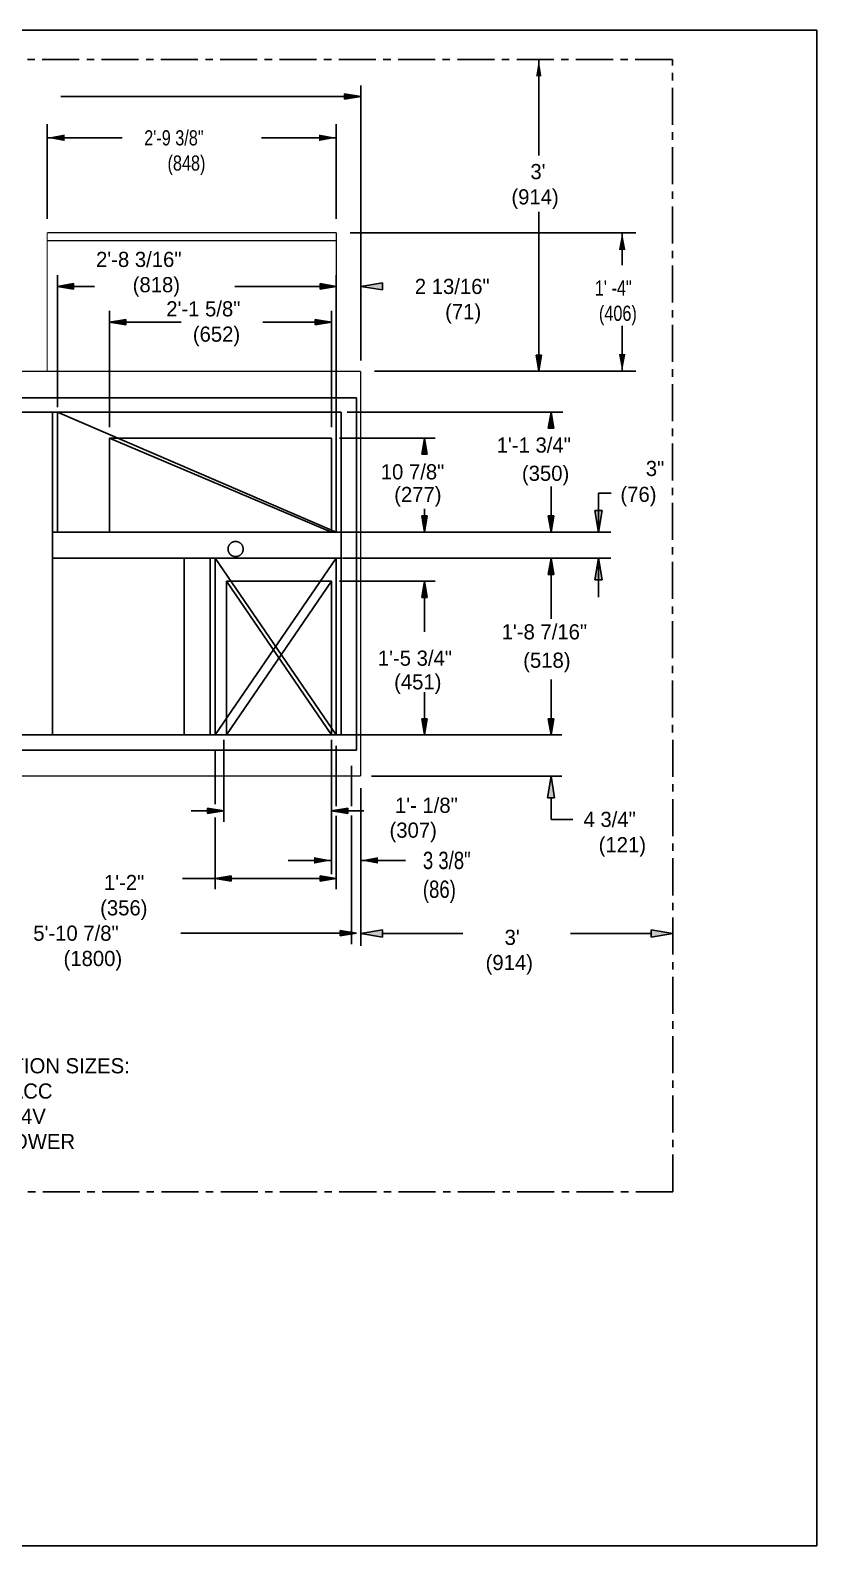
# Model space of a CAD drawing. Extents: x 0 to 175, y 0 to 175.
# Drawn here: x 84.2 to 175, y 0 to 175 of the extents above; entities that cross this region are included whole.
import ezdxf

# ---------------------------------------------------------------- set-up
doc = ezdxf.new("R2010")
doc.units = 0
doc.header["$LTSCALE"] = 11.407407
doc.linetypes.add('CENTER', pattern=[0.6, 0.375, -0.075, 0.075, -0.075])
doc.layers.get('0').update_dxf_attribs({"linetype": 'CONTINUOUS'})
for name, color, linetype in [('CURB-14', 6, 'CONTINUOUS'), ('CURB-14-DIM', 6, 'CONTINUOUS'), ('CURB-24', 6, 'CONTINUOUS'), ('CURB-24-DIM', 6, 'CONTINUOUS'), ('CURB-DUCT', 5, 'CONTINUOUS'), ('CURBDUCTDIM', 5, 'CONTINUOUS'), ('HOOD', 7, 'CONTINUOUS'), ('NOTES', 1, 'CONTINUOUS'), ('SERVCLEAR', 1, 'CONTINUOUS'), ('SERVCLRDIM', 1, 'CONTINUOUS'), ('UNIT-DIM', 7, 'CONTINUOUS'), ('UNIT-DUCTS', 2, 'CONTINUOUS'), ('UNIT-SOL', 7, 'CONTINUOUS'), ('UNTDUCTDIM', 2, 'CONTINUOUS')]:
    doc.layers.add(name, color=color, linetype=linetype)
doc.styles.get("Standard").update_dxf_attribs({"font": 'txt', "width": 0.8})
doc.styles.add('TEXTSTYLE_2', font='txt')
doc.dimstyles.get("Standard").update_dxf_attribs({"dimtxt": 2, "dimasz": 2, "dimexe": 1.5875, "dimexo": 1.5875, "dimgap": 0.09, "dimtad": 0, "dimtih": 1, "dimtoh": 1, "dimzin": 4, "dimblk": '_FILLED', "dimblk1": '_FILLED', "dimblk2": '_FILLED', "dimcen": 0.09, "dimazin": 3, "dimtol": 1, "dimtp": 0.03, "dimtm": 0.03, "dimtfac": 1, "dimtofl": 0, "dimtmove": 0, "dimatfit": 3})

# ---------------------------------------------------------------- blocks, each defined once
blk = doc.blocks.new('*U4')
at = {"layer": 'UNIT-DIM', "color": 7, "width": 0.8}
for s, p in [('2\'-9 3/8"', (97.39, 161.71)), ('(848)', (100.08, 158.8))]:
    blk.add_text(s, height=1.75, dxfattribs=at).set_placement(p)
blk = doc.blocks.new('_FILLED')
at = {"color": 0, "linetype": 'BYBLOCK'}
blk.add_solid([(0, 0), (-1, 0.1875), (-1, -0.1875)], dxfattribs=at)
blk = doc.blocks.new('*D1')
at = {"layer": 'UNIT-DIM', "color": 7, "linetype": 'CONTINUOUS'}
for p, q in [((86.19, 161.71), (86.19, 164.17)), ((119.56, 161.71), (119.56, 164.17)), ((86.19, 162.59), (94.83, 162.59)), ((86.19, 153.21), (86.19, 161.71)), ((119.56, 162.59), (110.93, 162.59)), ((119.56, 153.21), (119.56, 161.71))]:
    blk.add_line(p, q, dxfattribs=at)
blk.add_blockref('*U4', (0, 0))
at = {"layer": 'UNIT-DIM', "color": 7, "linetype": 'CONTINUOUS', "xscale": 2, "yscale": 2, "zscale": 2, "rotation": 180}
blk.add_blockref('_FILLED', (86.19, 162.59), dxfattribs=at)
at = {"layer": 'UNIT-DIM', "color": 7, "linetype": 'CONTINUOUS', "xscale": 2, "yscale": 2, "zscale": 2}
blk.add_blockref('_FILLED', (119.56, 162.59), dxfattribs=at)
blk = doc.blocks.new('*U5')
at = {"layer": 'UNIT-DIM', "color": 7, "width": 0.8}
for s, p in [('1\' -4"', (149.4, 144.37)), ('(406)', (149.87, 141.45))]:
    blk.add_text(s, height=1.75, dxfattribs=at).set_placement(p)
blk = doc.blocks.new('*D2')
at = {"layer": 'UNIT-DIM', "color": 7, "linetype": 'CONTINUOUS'}
for p, q in [((121.15, 151.62), (148.35, 151.62)), ((148.35, 151.62), (154.14, 151.62)), ((152.55, 151.62), (152.55, 147.87)), ((152.55, 135.62), (152.55, 140.87)), ((123.96, 135.62), (148.35, 135.62)), ((148.35, 135.62), (154.14, 135.62))]:
    blk.add_line(p, q, dxfattribs=at)
blk.add_blockref('*U5', (0, 0))
at = {"layer": 'UNIT-DIM', "color": 7, "linetype": 'CONTINUOUS', "xscale": 2, "yscale": 2, "zscale": 2}
for p, rotation in [((152.55, 151.62), 90), ((152.55, 135.62), 270)]:
    blk.add_blockref('_FILLED', p, dxfattribs=dict(at, rotation=rotation))
blk = doc.blocks.new('*U6')
at = {"layer": 'UNTDUCTDIM', "color": 2, "width": 0.8}
for s, p in [('3 3/8"', (129.55, 78.14)), ('(86)', (129.55, 74.81))]:
    blk.add_text(s, height=2, dxfattribs=at).set_placement(p)
blk = doc.blocks.new('*D3')
at = {"layer": 'UNTDUCTDIM', "color": 2, "linetype": 'CONTINUOUS'}
for p, q in [((119, 92.04), (119, 78.14)), ((122.38, 87.29), (122.38, 78.14)), ((119, 79.14), (114, 79.14)), ((122.38, 79.14), (127.55, 79.14)), ((119, 78.14), (119, 77.55)), ((122.38, 78.14), (122.38, 77.55))]:
    blk.add_line(p, q, dxfattribs=at)
blk.add_blockref('*U6', (0, 0))
at = {"layer": 'UNTDUCTDIM', "color": 2, "linetype": 'CONTINUOUS', "xscale": 2, "yscale": 2, "zscale": 2}
blk.add_blockref('_FILLED', (119, 79.14), dxfattribs=at)
at = {"layer": 'UNTDUCTDIM', "color": 2, "linetype": 'CONTINUOUS', "xscale": 2, "yscale": 2, "zscale": 2, "rotation": 180}
blk.add_blockref('_FILLED', (122.38, 79.14), dxfattribs=at)
blk = doc.blocks.new('*U7')
at = {"layer": 'NOTES', "color": 1, "style": 'TEXTSTYLE_2'}
for s, p in [('CONNECTION SIZES:', (71.93, 54.55)), ('1/2"         ACC', (71.93, 51.63)), ('1/2"         24V', (71.93, 48.71)), ('3/4"       POWER', (71.93, 45.8))]:
    blk.add_text(s, height=1.75, dxfattribs=at).set_placement(p)
blk = doc.blocks.new('*U8')
at = {"layer": 'UNTDUCTDIM', "color": 2, "style": 'TEXTSTYLE_2'}
blk.add_text('1\'-5 3/4"', height=1.75, dxfattribs=at).set_placement((124.35, 101.62))
blk = doc.blocks.new('*U9')
at = {"layer": 'UNTDUCTDIM', "color": 2, "style": 'TEXTSTYLE_2'}
blk.add_text('10 7/8"', height=1.75, dxfattribs=at).set_placement((124.69, 123.14))
blk = doc.blocks.new('*U10')
at = {"layer": 'CURBDUCTDIM', "color": 5, "style": 'TEXTSTYLE_2'}
blk.add_text('1\'-8 7/16"', height=1.75, dxfattribs=at).set_placement((138.64, 104.66))
blk = doc.blocks.new('*U11')
at = {"layer": 'CURBDUCTDIM', "color": 5, "style": 'TEXTSTYLE_2'}
blk.add_text('1\'-1 3/4"', height=1.75, dxfattribs=at).set_placement((138.07, 126.23))
blk = doc.blocks.new('*U12')
at = {"layer": 'UNTDUCTDIM', "color": 2, "style": 'TEXTSTYLE_2'}
blk.add_text('(277)', height=1.75, dxfattribs=at).set_placement((126.24, 120.52))
blk = doc.blocks.new('*U13')
at = {"layer": 'CURBDUCTDIM', "color": 5, "style": 'TEXTSTYLE_2'}
blk.add_text('(350)', height=1.75, dxfattribs=at).set_placement((140.98, 122.97))
blk = doc.blocks.new('*U14')
at = {"layer": 'UNTDUCTDIM', "color": 2, "style": 'TEXTSTYLE_2'}
blk.add_text('(451)', height=1.75, dxfattribs=at).set_placement((126.23, 98.89))
blk = doc.blocks.new('*U15')
at = {"layer": 'CURBDUCTDIM', "color": 5, "style": 'TEXTSTYLE_2'}
blk.add_text('(518)', height=1.75, dxfattribs=at).set_placement((141.13, 101.38))
blk = doc.blocks.new('*U20')
at = {"layer": 'UNTDUCTDIM', "color": 2, "style": 'TEXTSTYLE_2'}
blk.add_text('2\'-1 5/8"', height=1.75, dxfattribs=at).set_placement((99.93, 141.96))
blk = doc.blocks.new('*U21')
at = {"layer": 'UNTDUCTDIM', "color": 2, "style": 'TEXTSTYLE_2'}
blk.add_text('1\'- 1/8"', height=1.75, dxfattribs=at).set_placement((126.32, 84.63))
blk = doc.blocks.new('*U22')
at = {"layer": 'CURBDUCTDIM', "color": 5, "style": 'TEXTSTYLE_2'}
blk.add_text('2\'-8 3/16"', height=1.75, dxfattribs=at).set_placement((91.83, 147.67))
blk = doc.blocks.new('*U23')
at = {"layer": 'CURBDUCTDIM', "color": 5, "style": 'TEXTSTYLE_2'}
blk.add_text('1\'-2"', height=1.75, dxfattribs=at).set_placement((92.74, 75.71))
blk = doc.blocks.new('*U24')
at = {"layer": 'CURB-14-DIM', "color": 6, "style": 'TEXTSTYLE_2'}
blk.add_text('5\'-10 7/8"', height=1.75, dxfattribs=at).set_placement((84.58, 69.86))
blk = doc.blocks.new('*U27')
at = {"layer": 'CURBDUCTDIM', "color": 5, "style": 'TEXTSTYLE_2'}
blk.add_text('(818)', height=1.75, dxfattribs=at).set_placement((96.06, 144.75))
blk = doc.blocks.new('*U28')
at = {"layer": 'UNTDUCTDIM', "color": 2, "style": 'TEXTSTYLE_2'}
blk.add_text('(652)', height=1.75, dxfattribs=at).set_placement((103, 139.04))
blk = doc.blocks.new('*U29')
at = {"layer": 'UNTDUCTDIM', "color": 2, "style": 'TEXTSTYLE_2'}
blk.add_text('(307)', height=1.75, dxfattribs=at).set_placement((125.7, 81.76))
blk = doc.blocks.new('*U30')
at = {"layer": 'CURBDUCTDIM', "color": 5, "style": 'TEXTSTYLE_2'}
blk.add_text('(356)', height=1.75, dxfattribs=at).set_placement((92.3, 72.79))
blk = doc.blocks.new('*U31')
at = {"layer": 'CURB-14-DIM', "color": 6, "style": 'TEXTSTYLE_2'}
blk.add_text('(1800)', height=1.75, dxfattribs=at).set_placement((88.08, 66.94))
blk = doc.blocks.new('*U32')
at = {"layer": 'SERVCLRDIM', "color": 1, "style": 'TEXTSTYLE_2'}
blk.add_text("3'", height=1.75, dxfattribs=at).set_placement((141.96, 157.81))
blk = doc.blocks.new('*U34')
at = {"layer": 'SERVCLRDIM', "color": 1, "style": 'TEXTSTYLE_2'}
blk.add_text('(914)', height=1.75, dxfattribs=at).set_placement((139.77, 154.89))
blk = doc.blocks.new('*U36')
at = {"layer": 'CURBDUCTDIM', "color": 5, "style": 'TEXTSTYLE_2'}
blk.add_text('2 13/16"', height=1.75, dxfattribs=at).set_placement((128.62, 144.55))
blk = doc.blocks.new('*U37')
at = {"layer": 'CURBDUCTDIM', "color": 5, "style": 'TEXTSTYLE_2'}
blk.add_text('4 3/4"', height=1.75, dxfattribs=at).set_placement((148.09, 83))
blk = doc.blocks.new('*U38')
at = {"layer": 'CURBDUCTDIM', "color": 5, "style": 'TEXTSTYLE_2'}
blk.add_text('3"', height=1.75, dxfattribs=at).set_placement((155.28, 123.53))
blk = doc.blocks.new('*U45')
at = {"layer": 'CURBDUCTDIM', "color": 5, "style": 'TEXTSTYLE_2'}
blk.add_text('(121)', height=1.75, dxfattribs=at).set_placement((149.84, 80.08))
blk = doc.blocks.new('*U46')
at = {"layer": 'CURBDUCTDIM', "color": 5, "style": 'TEXTSTYLE_2'}
blk.add_text('(76)', height=1.75, dxfattribs=at).set_placement((152.35, 120.54))
blk = doc.blocks.new('*U47')
at = {"layer": 'CURBDUCTDIM', "color": 5, "style": 'TEXTSTYLE_2'}
blk.add_text('(71)', height=1.75, dxfattribs=at).set_placement((132.12, 141.64))
blk = doc.blocks.new('*U63')
at = {"layer": 'SERVCLRDIM', "color": 1, "style": 'TEXTSTYLE_2'}
for s, p in [("3'", (138.98, 69.38)), ('(914)', (136.79, 66.47))]:
    blk.add_text(s, height=1.75, dxfattribs=at).set_placement(p)
blk = doc.blocks.new('*U66')
at = {"layer": 'CURB-24-DIM', "color": 6, "style": 'TEXTSTYLE_2'}
blk.add_text('5\'-10 7/8"', height=1.75, dxfattribs=at).set_placement((84.58, 69.86))
blk = doc.blocks.new('*U67')
at = {"layer": 'CURB-24-DIM', "color": 6, "style": 'TEXTSTYLE_2'}
blk.add_text('(1800)', height=1.75, dxfattribs=at).set_placement((88.08, 66.94))

msp = doc.modelspace()

# ---------------------------------------------------------------- linework, layer by layer
at = {"color": 7, "linetype": 'CONTINUOUS'}
for p, q in [((0, 175), (175, 175)), ((175, 0), (175, 175)), ((0, 0), (175, 0))]:
    msp.add_line(p, q, dxfattribs=at)
at = {"color": 7, "linetype": 'CONTINUOUS', "const_width": 0.15}
msp.add_lwpolyline([(119.563, 150.7), (86.188, 150.7)], dxfattribs=at)
at = {"layer": 'CURB-14', "color": 6, "linetype": 'CONTINUOUS'}
for p, q in [((121.875, 132.572), (51, 132.572)), ((121.875, 132.572), (121.875, 91.882)), ((52.75, 130.916), (120.125, 130.916)), ((86.81, 130.916), (86.81, 93.631)), ((120.125, 130.916), (120.125, 93.631)), ((120.125, 117.041), (86.81, 117.041)), ((120.125, 114.041), (86.81, 114.041)), ((102, 114.041), (102, 93.631)), ((105, 114.041), (105, 93.631)), ((120.125, 93.631), (52.75, 93.631)), ((121.875, 91.882), (51, 91.882))]:
    msp.add_line(p, q, dxfattribs=at)
at = {"layer": 'CURB-14', "color": 6}
msp.add_polyline3d([(108.813, 115.096, 0), (108.812, 115.111, 0), (108.812, 115.128, 0), (108.811, 115.144, 0), (108.81, 115.161, 0), (108.809, 115.178, 0), (108.807, 115.195, 0), (108.805, 115.212, 0), (108.802, 115.23, 0), (108.799, 115.248, 0), (108.796, 115.266, 0), (108.792, 115.285, 0), (108.787, 115.304, 0), (108.783, 115.323, 0), (108.777, 115.342, 0), (108.771, 115.361, 0), (108.765, 115.381, 0), (108.758, 115.401, 0), (108.75, 115.42, 0), (108.742, 115.441, 0), (108.733, 115.461, 0), (108.723, 115.481, 0), (108.713, 115.501, 0), (108.702, 115.522, 0), (108.69, 115.542, 0), (108.678, 115.562, 0), (108.664, 115.583, 0), (108.65, 115.603, 0), (108.636, 115.623, 0), (108.62, 115.643, 0), (108.604, 115.663, 0), (108.586, 115.682, 0), (108.568, 115.702, 0), (108.55, 115.721, 0), (108.53, 115.739, 0), (108.51, 115.758, 0), (108.488, 115.775, 0), (108.466, 115.793, 0), (108.443, 115.809, 0), (108.42, 115.826, 0), (108.395, 115.841, 0), (108.37, 115.856, 0), (108.344, 115.87, 0), (108.318, 115.884, 0), (108.291, 115.896, 0), (108.263, 115.908, 0), (108.234, 115.919, 0), (108.206, 115.928, 0), (108.176, 115.937, 0), (108.146, 115.945, 0), (108.116, 115.952, 0), (108.086, 115.958, 0), (108.055, 115.963, 0), (108.024, 115.966, 0), (107.992, 115.969, 0), (107.961, 115.97, 0), (107.93, 115.97, 0), (107.898, 115.97, 0), (107.867, 115.968, 0), (107.836, 115.965, 0), (107.805, 115.96, 0), (107.774, 115.955, 0), (107.744, 115.949, 0), (107.714, 115.941, 0), (107.684, 115.933, 0), (107.655, 115.924, 0), (107.626, 115.913, 0), (107.598, 115.902, 0), (107.571, 115.89, 0), (107.544, 115.877, 0), (107.518, 115.863, 0), (107.492, 115.849, 0), (107.467, 115.833, 0), (107.443, 115.818, 0), (107.42, 115.801, 0), (107.398, 115.784, 0), (107.376, 115.767, 0), (107.355, 115.749, 0), (107.335, 115.73, 0), (107.316, 115.711, 0), (107.297, 115.692, 0), (107.28, 115.673, 0), (107.263, 115.653, 0), (107.247, 115.633, 0), (107.232, 115.613, 0), (107.218, 115.593, 0), (107.204, 115.573, 0), (107.191, 115.552, 0), (107.179, 115.532, 0), (107.168, 115.511, 0), (107.157, 115.491, 0), (107.147, 115.471, 0), (107.138, 115.451, 0), (107.129, 115.43, 0), (107.121, 115.41, 0), (107.114, 115.391, 0), (107.107, 115.371, 0), (107.101, 115.351, 0), (107.095, 115.332, 0), (107.09, 115.313, 0), (107.085, 115.294, 0), (107.081, 115.276, 0), (107.078, 115.257, 0), (107.074, 115.239, 0), (107.072, 115.221, 0), (107.069, 115.204, 0), (107.067, 115.186, 0), (107.066, 115.169, 0), (107.064, 115.152, 0), (107.063, 115.136, 0), (107.063, 115.12, 0), (107.063, 115.104, 0), (107.063, 115.088, 0), (107.063, 115.072, 0), (107.063, 115.056, 0), (107.064, 115.039, 0), (107.066, 115.022, 0), (107.067, 115.005, 0), (107.069, 114.988, 0), (107.072, 114.97, 0), (107.074, 114.952, 0), (107.078, 114.934, 0), (107.081, 114.916, 0), (107.085, 114.897, 0), (107.09, 114.878, 0), (107.095, 114.859, 0), (107.101, 114.84, 0), (107.107, 114.82, 0), (107.114, 114.801, 0), (107.121, 114.781, 0), (107.129, 114.761, 0), (107.138, 114.741, 0), (107.147, 114.721, 0), (107.157, 114.7, 0), (107.168, 114.68, 0), (107.179, 114.659, 0), (107.191, 114.639, 0), (107.204, 114.619, 0), (107.218, 114.598, 0), (107.232, 114.578, 0), (107.247, 114.558, 0), (107.263, 114.538, 0), (107.28, 114.519, 0), (107.297, 114.499, 0), (107.316, 114.48, 0), (107.335, 114.461, 0), (107.355, 114.443, 0), (107.376, 114.425, 0), (107.398, 114.407, 0), (107.42, 114.39, 0), (107.443, 114.374, 0), (107.467, 114.358, 0), (107.492, 114.343, 0), (107.518, 114.328, 0), (107.544, 114.314, 0), (107.571, 114.301, 0), (107.598, 114.289, 0), (107.626, 114.278, 0), (107.655, 114.268, 0), (107.684, 114.258, 0), (107.714, 114.25, 0), (107.744, 114.242, 0), (107.774, 114.236, 0), (107.805, 114.231, 0), (107.836, 114.227, 0), (107.867, 114.224, 0), (107.898, 114.222, 0), (107.93, 114.221, 0), (107.961, 114.221, 0), (107.992, 114.223, 0), (108.024, 114.225, 0), (108.055, 114.229, 0), (108.086, 114.233, 0), (108.116, 114.239, 0), (108.146, 114.246, 0), (108.176, 114.254, 0), (108.206, 114.263, 0), (108.234, 114.273, 0), (108.263, 114.284, 0), (108.291, 114.295, 0), (108.318, 114.308, 0), (108.344, 114.321, 0), (108.37, 114.335, 0), (108.395, 114.35, 0), (108.42, 114.366, 0), (108.443, 114.382, 0), (108.466, 114.399, 0), (108.488, 114.416, 0), (108.51, 114.434, 0), (108.53, 114.452, 0), (108.55, 114.471, 0), (108.568, 114.49, 0), (108.586, 114.509, 0), (108.604, 114.528, 0), (108.62, 114.548, 0), (108.636, 114.568, 0), (108.65, 114.588, 0), (108.664, 114.609, 0), (108.678, 114.629, 0), (108.69, 114.649, 0), (108.702, 114.67, 0), (108.713, 114.69, 0), (108.723, 114.71, 0), (108.733, 114.731, 0), (108.742, 114.751, 0), (108.75, 114.771, 0), (108.758, 114.791, 0), (108.765, 114.811, 0), (108.771, 114.83, 0), (108.777, 114.849, 0), (108.783, 114.869, 0), (108.787, 114.888, 0), (108.792, 114.906, 0), (108.796, 114.925, 0), (108.799, 114.943, 0), (108.802, 114.961, 0), (108.805, 114.979, 0), (108.807, 114.996, 0), (108.809, 115.014, 0), (108.81, 115.031, 0), (108.811, 115.047, 0), (108.812, 115.064, 0), (108.812, 115.08, 0), (108.813, 115.096, 0)], dxfattribs=at)
at = {"layer": 'CURB-14-DIM', "color": 6, "linetype": 'CONTINUOUS'}
for p, q in [((120, 70.731), (101.623, 70.731)), ((121.875, 70.731), (120, 71.044)), ((120, 71.044), (120, 70.419)), ((120, 70.419), (121.875, 70.731))]:
    msp.add_line(p, q, dxfattribs=at)
msp.add_solid([(120, 70.419), (120, 71.044), (121.875, 70.731)], dxfattribs=at)
at = {"layer": 'CURB-24', "color": 6, "linetype": 'CONTINUOUS'}
for p, q in [((121.875, 132.572), (51, 132.572)), ((121.875, 132.572), (121.875, 91.882)), ((52.75, 130.916), (120.125, 130.916)), ((86.81, 130.916), (86.81, 93.631)), ((120.125, 130.916), (120.125, 93.631)), ((120.125, 117.041), (86.81, 117.041)), ((120.125, 114.041), (86.81, 114.041)), ((102, 114.041), (102, 93.631)), ((105, 114.041), (105, 93.631)), ((120.125, 93.631), (52.75, 93.631)), ((121.875, 91.882), (51, 91.882))]:
    msp.add_line(p, q, dxfattribs=at)
at = {"layer": 'CURB-24', "color": 6}
msp.add_polyline3d([(108.813, 115.096, 0), (108.812, 115.111, 0), (108.812, 115.128, 0), (108.811, 115.144, 0), (108.81, 115.161, 0), (108.809, 115.178, 0), (108.807, 115.195, 0), (108.805, 115.212, 0), (108.802, 115.23, 0), (108.799, 115.248, 0), (108.796, 115.266, 0), (108.792, 115.285, 0), (108.787, 115.304, 0), (108.783, 115.323, 0), (108.777, 115.342, 0), (108.771, 115.361, 0), (108.765, 115.381, 0), (108.758, 115.401, 0), (108.75, 115.42, 0), (108.742, 115.441, 0), (108.733, 115.461, 0), (108.723, 115.481, 0), (108.713, 115.501, 0), (108.702, 115.522, 0), (108.69, 115.542, 0), (108.678, 115.562, 0), (108.664, 115.583, 0), (108.65, 115.603, 0), (108.636, 115.623, 0), (108.62, 115.643, 0), (108.604, 115.663, 0), (108.586, 115.682, 0), (108.568, 115.702, 0), (108.55, 115.721, 0), (108.53, 115.739, 0), (108.51, 115.758, 0), (108.488, 115.775, 0), (108.466, 115.793, 0), (108.443, 115.809, 0), (108.42, 115.826, 0), (108.395, 115.841, 0), (108.37, 115.856, 0), (108.344, 115.87, 0), (108.318, 115.884, 0), (108.291, 115.896, 0), (108.263, 115.908, 0), (108.234, 115.919, 0), (108.206, 115.928, 0), (108.176, 115.937, 0), (108.146, 115.945, 0), (108.116, 115.952, 0), (108.086, 115.958, 0), (108.055, 115.963, 0), (108.024, 115.966, 0), (107.992, 115.969, 0), (107.961, 115.97, 0), (107.93, 115.97, 0), (107.898, 115.97, 0), (107.867, 115.968, 0), (107.836, 115.965, 0), (107.805, 115.96, 0), (107.774, 115.955, 0), (107.744, 115.949, 0), (107.714, 115.941, 0), (107.684, 115.933, 0), (107.655, 115.924, 0), (107.626, 115.913, 0), (107.598, 115.902, 0), (107.571, 115.89, 0), (107.544, 115.877, 0), (107.518, 115.863, 0), (107.492, 115.849, 0), (107.467, 115.833, 0), (107.443, 115.818, 0), (107.42, 115.801, 0), (107.398, 115.784, 0), (107.376, 115.767, 0), (107.355, 115.749, 0), (107.335, 115.73, 0), (107.316, 115.711, 0), (107.297, 115.692, 0), (107.28, 115.673, 0), (107.263, 115.653, 0), (107.247, 115.633, 0), (107.232, 115.613, 0), (107.218, 115.593, 0), (107.204, 115.573, 0), (107.191, 115.552, 0), (107.179, 115.532, 0), (107.168, 115.511, 0), (107.157, 115.491, 0), (107.147, 115.471, 0), (107.138, 115.451, 0), (107.129, 115.43, 0), (107.121, 115.41, 0), (107.114, 115.391, 0), (107.107, 115.371, 0), (107.101, 115.351, 0), (107.095, 115.332, 0), (107.09, 115.313, 0), (107.085, 115.294, 0), (107.081, 115.276, 0), (107.078, 115.257, 0), (107.074, 115.239, 0), (107.072, 115.221, 0), (107.069, 115.204, 0), (107.067, 115.186, 0), (107.066, 115.169, 0), (107.064, 115.152, 0), (107.063, 115.136, 0), (107.063, 115.12, 0), (107.063, 115.104, 0), (107.063, 115.088, 0), (107.063, 115.072, 0), (107.063, 115.056, 0), (107.064, 115.039, 0), (107.066, 115.022, 0), (107.067, 115.005, 0), (107.069, 114.988, 0), (107.072, 114.97, 0), (107.074, 114.952, 0), (107.078, 114.934, 0), (107.081, 114.916, 0), (107.085, 114.897, 0), (107.09, 114.878, 0), (107.095, 114.859, 0), (107.101, 114.84, 0), (107.107, 114.82, 0), (107.114, 114.801, 0), (107.121, 114.781, 0), (107.129, 114.761, 0), (107.138, 114.741, 0), (107.147, 114.721, 0), (107.157, 114.7, 0), (107.168, 114.68, 0), (107.179, 114.659, 0), (107.191, 114.639, 0), (107.204, 114.619, 0), (107.218, 114.598, 0), (107.232, 114.578, 0), (107.247, 114.558, 0), (107.263, 114.538, 0), (107.28, 114.519, 0), (107.297, 114.499, 0), (107.316, 114.48, 0), (107.335, 114.461, 0), (107.355, 114.443, 0), (107.376, 114.425, 0), (107.398, 114.407, 0), (107.42, 114.39, 0), (107.443, 114.374, 0), (107.467, 114.358, 0), (107.492, 114.343, 0), (107.518, 114.328, 0), (107.544, 114.314, 0), (107.571, 114.301, 0), (107.598, 114.289, 0), (107.626, 114.278, 0), (107.655, 114.268, 0), (107.684, 114.258, 0), (107.714, 114.25, 0), (107.744, 114.242, 0), (107.774, 114.236, 0), (107.805, 114.231, 0), (107.836, 114.227, 0), (107.867, 114.224, 0), (107.898, 114.222, 0), (107.93, 114.221, 0), (107.961, 114.221, 0), (107.992, 114.223, 0), (108.024, 114.225, 0), (108.055, 114.229, 0), (108.086, 114.233, 0), (108.116, 114.239, 0), (108.146, 114.246, 0), (108.176, 114.254, 0), (108.206, 114.263, 0), (108.234, 114.273, 0), (108.263, 114.284, 0), (108.291, 114.295, 0), (108.318, 114.308, 0), (108.344, 114.321, 0), (108.37, 114.335, 0), (108.395, 114.35, 0), (108.42, 114.366, 0), (108.443, 114.382, 0), (108.466, 114.399, 0), (108.488, 114.416, 0), (108.51, 114.434, 0), (108.53, 114.452, 0), (108.55, 114.471, 0), (108.568, 114.49, 0), (108.586, 114.509, 0), (108.604, 114.528, 0), (108.62, 114.548, 0), (108.636, 114.568, 0), (108.65, 114.588, 0), (108.664, 114.609, 0), (108.678, 114.629, 0), (108.69, 114.649, 0), (108.702, 114.67, 0), (108.713, 114.69, 0), (108.723, 114.71, 0), (108.733, 114.731, 0), (108.742, 114.751, 0), (108.75, 114.771, 0), (108.758, 114.791, 0), (108.765, 114.811, 0), (108.771, 114.83, 0), (108.777, 114.849, 0), (108.783, 114.869, 0), (108.787, 114.888, 0), (108.792, 114.906, 0), (108.796, 114.925, 0), (108.799, 114.943, 0), (108.802, 114.961, 0), (108.805, 114.979, 0), (108.807, 114.996, 0), (108.809, 115.014, 0), (108.81, 115.031, 0), (108.811, 115.047, 0), (108.812, 115.064, 0), (108.812, 115.08, 0), (108.813, 115.096, 0)], dxfattribs=at)
at = {"layer": 'CURB-24-DIM', "color": 6, "linetype": 'CONTINUOUS'}
for p, q in [((120, 70.731), (101.623, 70.731)), ((121.875, 70.731), (120, 71.044)), ((120, 71.044), (120, 70.419)), ((120, 70.419), (121.875, 70.731))]:
    msp.add_line(p, q, dxfattribs=at)
msp.add_solid([(120, 70.419), (120, 71.044), (121.875, 70.731)], dxfattribs=at)
at = {"layer": 'CURB-DUCT', "color": 5, "linetype": 'CONTINUOUS'}
for p, q in [((87.37, 117.041), (87.37, 130.916)), ((87.37, 130.916), (119.56, 130.916)), ((87.37, 130.916), (119.56, 117.041)), ((119.56, 130.916), (119.56, 117.041)), ((119.56, 117.041), (87.37, 117.041)), ((119.56, 114.041), (105.56, 93.631)), ((105.56, 114.041), (105.56, 93.631)), ((119.56, 114.041), (105.56, 114.041)), ((105.56, 114.041), (119.56, 93.631)), ((119.56, 93.631), (119.56, 114.041)), ((105.56, 93.631), (119.56, 93.631))]:
    msp.add_line(p, q, dxfattribs=at)
at = {"layer": 'CURBDUCTDIM', "color": 5, "linetype": 'CONTINUOUS'}
for p, q in [((122.373, 138.543), (122.373, 152.24)), ((87.37, 131.471), (87.37, 146.724)), ((87.37, 145.43), (89.245, 145.742)), ((87.37, 145.43), (91.643, 145.43)), ((89.245, 145.117), (87.37, 145.43)), ((89.245, 145.742), (89.245, 145.117)), ((119.56, 145.43), (107.852, 145.43)), ((117.685, 145.742), (117.685, 145.117)), ((119.56, 145.43), (117.685, 145.742)), ((117.685, 145.117), (119.56, 145.43)), ((119.56, 131.033), (119.56, 146.724)), ((122.373, 145.43), (124.873, 145.846)), ((124.873, 145.013), (122.373, 145.43)), ((124.873, 145.846), (124.873, 145.013)), ((120.81, 130.916), (145.694, 130.916)), ((144.338, 130.916), (144.026, 129.041)), ((144.651, 129.041), (144.338, 130.916)), ((144.026, 129.041), (144.651, 129.041)), ((144.338, 117.041), (144.338, 122.299)), ((149.813, 121.541), (151.268, 121.541)), ((149.813, 117.041), (149.813, 121.541)), ((149.396, 119.541), (150.229, 119.541)), ((149.813, 117.041), (149.396, 119.541)), ((150.229, 119.541), (149.813, 117.041)), ((144.026, 118.916), (144.651, 118.916)), ((144.338, 117.041), (144.026, 118.916)), ((144.651, 118.916), (144.338, 117.041)), ((120.292, 117.041), (151.257, 117.041)), ((120.292, 114.041), (151.257, 114.041)), ((144.338, 114.041), (144.026, 112.167)), ((144.651, 112.167), (144.338, 114.041)), ((144.338, 113.928), (144.338, 107.049)), ((149.813, 114.041), (149.396, 111.542)), ((149.813, 114.041), (149.813, 109.542)), ((150.229, 111.542), (149.813, 114.041)), ((144.026, 112.167), (144.651, 112.167)), ((149.396, 111.542), (150.229, 111.542)), ((144.338, 94.567), (144.338, 100.036)), ((144.026, 95.506), (144.651, 95.506)), ((144.338, 93.631), (144.026, 95.506)), ((144.651, 95.506), (144.338, 93.631)), ((120.81, 93.631), (145.588, 93.631)), ((105.56, 91.937), (105.56, 85.627)), ((119.56, 92.374), (119.56, 85.419)), ((123.623, 88.875), (145.588, 88.875)), ((144.338, 88.875), (143.922, 86.375)), ((144.755, 86.375), (144.338, 88.875)), ((143.922, 86.375), (144.755, 86.375)), ((144.338, 86.375), (144.338, 83.875)), ((105.56, 84.093), (105.56, 75.805)), ((119.56, 84.302), (119.56, 75.805)), ((144.338, 83.875), (146.838, 83.875)), ((119.56, 77.055), (101.81, 77.055)), ((105.56, 77.055), (107.435, 77.367)), ((107.435, 76.742), (105.56, 77.055)), ((107.435, 77.367), (107.435, 76.742)), ((119.56, 77.055), (117.685, 77.367)), ((117.685, 77.367), (117.685, 76.742)), ((117.685, 76.742), (119.56, 77.055))]:
    msp.add_line(p, q, dxfattribs=at)
for points in [[(89.269, 145.131), (87.394, 145.443), (89.269, 145.756)], [(117.685, 145.117), (117.685, 145.742), (119.56, 145.43)], [(124.873, 145.013), (122.373, 145.43), (124.873, 145.846)], [(144.651, 129.041), (144.026, 129.041), (144.338, 130.916)], [(150.229, 119.541), (149.813, 117.041), (149.396, 119.541)], [(144.651, 118.916), (144.338, 117.041), (144.026, 118.916)], [(144.651, 112.167), (144.026, 112.167), (144.338, 114.041)], [(150.229, 111.542), (149.396, 111.542), (149.813, 114.041)], [(144.651, 95.506), (144.338, 93.631), (144.026, 95.506)], [(144.755, 86.375), (143.922, 86.375), (144.338, 88.875)], [(107.435, 76.742), (105.56, 77.055), (107.435, 77.367)], [(117.685, 76.742), (117.685, 77.367), (119.56, 77.055)]]:
    msp.add_solid(points, dxfattribs=at)
at = {"layer": 'HOOD', "color": 7, "linetype": 'CONTINUOUS', "const_width": 0.15}
for points in [[(86.188, 151.625), (86.188, 135.625)], [(119.563, 151.625), (86.188, 151.625)], [(119.563, 135.625), (119.563, 151.625)]]:
    msp.add_lwpolyline(points, dxfattribs=at)
at = {"layer": 'SERVCLEAR', "color": 1, "linetype": 'CENTER'}
for p, q in [((158.344, 171.625), (0, 171.625)), ((158.403, 40.882), (158.344, 171.625)), ((158.403, 40.882), (0, 40.882))]:
    msp.add_line(p, q, dxfattribs=at)
at = {"layer": 'SERVCLRDIM', "color": 1, "linetype": 'CONTINUOUS'}
for p, q in [((142.925, 160.532), (142.925, 171.625)), ((142.925, 135.625), (142.925, 154.039)), ((142.613, 137.499), (143.238, 137.499)), ((142.925, 135.625), (142.613, 137.499)), ((143.238, 137.499), (142.925, 135.625)), ((122.375, 70.689), (124.875, 71.106)), ((124.875, 70.272), (122.375, 70.689)), ((124.875, 71.106), (124.875, 70.272)), ((124.875, 70.689), (134.172, 70.689)), ((155.9, 70.689), (146.588, 70.689)), ((158.4, 70.689), (155.9, 71.106)), ((155.9, 71.106), (155.9, 70.272)), ((155.9, 70.272), (158.4, 70.689))]:
    msp.add_line(p, q, dxfattribs=at)
for points in [[(143.241, 169.687), (142.616, 169.687), (142.928, 171.561)], [(143.238, 137.499), (142.925, 135.625), (142.613, 137.499)], [(124.875, 70.272), (122.375, 70.689), (124.875, 71.106)], [(155.9, 70.272), (155.9, 71.106), (158.4, 70.689)]]:
    msp.add_solid(points, dxfattribs=at)
at = {"layer": 'UNIT-DIM', "color": 7, "linetype": 'CONTINUOUS'}
for p, q in [((122.375, 136.874), (122.375, 168.61)), ((122.375, 167.366), (87.746, 167.366)), ((120.5, 167.678), (120.5, 167.053)), ((122.375, 167.366), (120.5, 167.678)), ((120.5, 167.053), (122.375, 167.366))]:
    msp.add_line(p, q, dxfattribs=at)
msp.add_solid([(120.5, 167.053), (120.5, 167.678), (122.375, 167.366)], dxfattribs=at)
at = {"layer": 'UNIT-DUCTS', "color": 2, "linetype": 'CONTINUOUS'}
for p, q in [((93.375, 117.041), (93.375, 127.914)), ((93.375, 127.914), (119, 127.914)), ((93.375, 127.914), (119, 117.041)), ((119, 127.914), (119, 117.041)), ((119, 117.041), (93.375, 117.041)), ((119, 111.377), (106.875, 93.631)), ((106.875, 93.631), (106.875, 111.377)), ((106.875, 111.377), (119, 111.377)), ((106.875, 111.377), (119, 93.631)), ((119, 111.377), (119, 93.631)), ((119, 93.631), (106.875, 93.631))]:
    msp.add_line(p, q, dxfattribs=at)
at = {"layer": 'UNIT-SOL', "color": 7, "linetype": 'CONTINUOUS', "const_width": 0.15}
for points in [[(122.375, 135.625), (48, 135.625)], [(122.375, 88.875), (122.375, 135.625)], [(48, 88.875), (122.375, 88.875)]]:
    msp.add_lwpolyline(points, dxfattribs=at)
at = {"layer": 'UNTDUCTDIM', "color": 2, "linetype": 'CONTINUOUS'}
for p, q in [((93.375, 129.164), (93.375, 142.615)), ((119, 129.164), (119, 142.615)), ((93.375, 141.303), (95.25, 141.615)), ((101.67, 141.303), (93.375, 141.303)), ((95.25, 140.99), (93.375, 141.303)), ((95.25, 141.615), (95.25, 140.99)), ((117.125, 141.303), (111.077, 141.303)), ((117.125, 141.615), (117.125, 140.99)), ((119, 141.303), (117.125, 141.615)), ((117.125, 140.99), (119, 141.303)), ((119.938, 127.914), (130.985, 127.914)), ((129.735, 127.914), (129.423, 126.039)), ((130.048, 126.039), (129.735, 127.914)), ((129.735, 127.801), (129.735, 126.188)), ((129.423, 126.039), (130.048, 126.039)), ((129.735, 117.976), (129.735, 119.738)), ((129.423, 118.916), (130.048, 118.916)), ((129.735, 117.041), (129.423, 118.916)), ((130.048, 118.916), (129.735, 117.041)), ((119.938, 117.041), (130.985, 117.041)), ((119.938, 111.377), (130.985, 111.377)), ((129.735, 111.377), (129.423, 109.502)), ((129.735, 105.542), (129.735, 111.377)), ((130.048, 109.502), (129.735, 111.377)), ((129.423, 109.502), (130.048, 109.502)), ((129.735, 94.567), (129.735, 98.579)), ((129.423, 95.506), (130.048, 95.506)), ((129.735, 93.631), (129.423, 95.506)), ((130.048, 95.506), (129.735, 93.631)), ((106.56, 93.061), (106.56, 83.61)), ((119, 93.061), (119, 83.61)), ((119.938, 93.631), (130.985, 93.631)), ((106.56, 84.86), (102.81, 84.86)), ((106.56, 84.86), (104.685, 85.173)), ((104.685, 85.173), (104.685, 84.548)), ((104.685, 84.548), (106.56, 84.86)), ((119.002, 84.86), (120.877, 85.173)), ((119.002, 84.86), (122.752, 84.86)), ((120.877, 84.548), (119.002, 84.86)), ((120.877, 85.173), (120.877, 84.548))]:
    msp.add_line(p, q, dxfattribs=at)
at = {"layer": 'UNTDUCTDIM', "color": 6, "linetype": 'CONTINUOUS'}
for p, q in [((121.312, 90.062), (121.312, 85.416)), ((121.312, 84.322), (121.312, 69.481))]:
    msp.add_line(p, q, dxfattribs=at)
at = {"layer": 'UNTDUCTDIM', "color": 1, "linetype": 'CONTINUOUS'}
for p, q in [((122.375, 87.499), (122.375, 85.213)), ((122.375, 84.119), (122.375, 69.286))]:
    msp.add_line(p, q, dxfattribs=at)
at = {"layer": 'UNTDUCTDIM', "color": 2, "linetype": 'CONTINUOUS'}
for points in [[(95.25, 140.99), (93.375, 141.303), (95.25, 141.615)], [(117.125, 140.99), (117.125, 141.615), (119, 141.303)], [(130.048, 126.039), (129.423, 126.039), (129.735, 127.914)], [(130.048, 118.916), (129.735, 117.041), (129.423, 118.916)], [(130.048, 109.502), (129.423, 109.502), (129.735, 111.377)], [(130.048, 95.506), (129.735, 93.631), (129.423, 95.506)], [(104.685, 84.548), (104.685, 85.173), (106.56, 84.86)], [(120.877, 84.548), (119.002, 84.86), (120.877, 85.173)]]:
    msp.add_solid(points, dxfattribs=at)

# ---------------------------------------------------------------- block references
for name in ['*U32', '*U34', '*U22', '*U27', '*U36', '*U20', '*U47', '*U28', '*U11', '*U9', '*U13', '*U38', '*U12', '*U46', '*U10', '*U8', '*U15', '*U14', '*U21', '*U37', '*U29', '*U45', '*U23', '*U30', '*U24', '*U66', '*U63', '*U31', '*U67', '*U7']:
    msp.add_blockref(name, (0, 0))

# ---------------------------------------------------------------- dimensions: what is measured, and where the dimension line sits
at = {"layer": 'UNIT-DIM', "color": 7, "linetype": 'CONTINUOUS'}
for base, p1, p2, angle, text, picture, middle in [((86.188, 162.587), (119.563, 151.625), (86.188, 151.625), 180, '2\'-9 3/8"\\P(848)', '*D1', (102.876, 161.275)), ((152.551, 151.625), (122.375, 135.625), (119.563, 151.625), 90, '1\' -4"\\P(406)', '*D2', (152.551, 143.932))]:
    dim = msp.add_linear_dim(base=base, p1=p1, p2=p2, angle=angle, text=text, dimstyle='Standard', dxfattribs=at)
    dim.commit()
    dim.dimension.update_dxf_attribs({"geometry": picture, "text_midpoint": middle, "dimtype": 128})
at = {"layer": 'UNTDUCTDIM', "color": 2, "linetype": 'CONTINUOUS'}
dim = msp.add_linear_dim(base=(122.375, 79.14), p1=(119, 93.631), p2=(122.375, 88.875), text='3 3/8"\\P(86)', dimstyle='Standard', dxfattribs=at)
dim.commit()
dim.dimension.update_dxf_attribs({"geometry": '*D3', "text_midpoint": (134.352, 77.64), "dimtype": 128})

doc.saveas('drawing.dxf')
